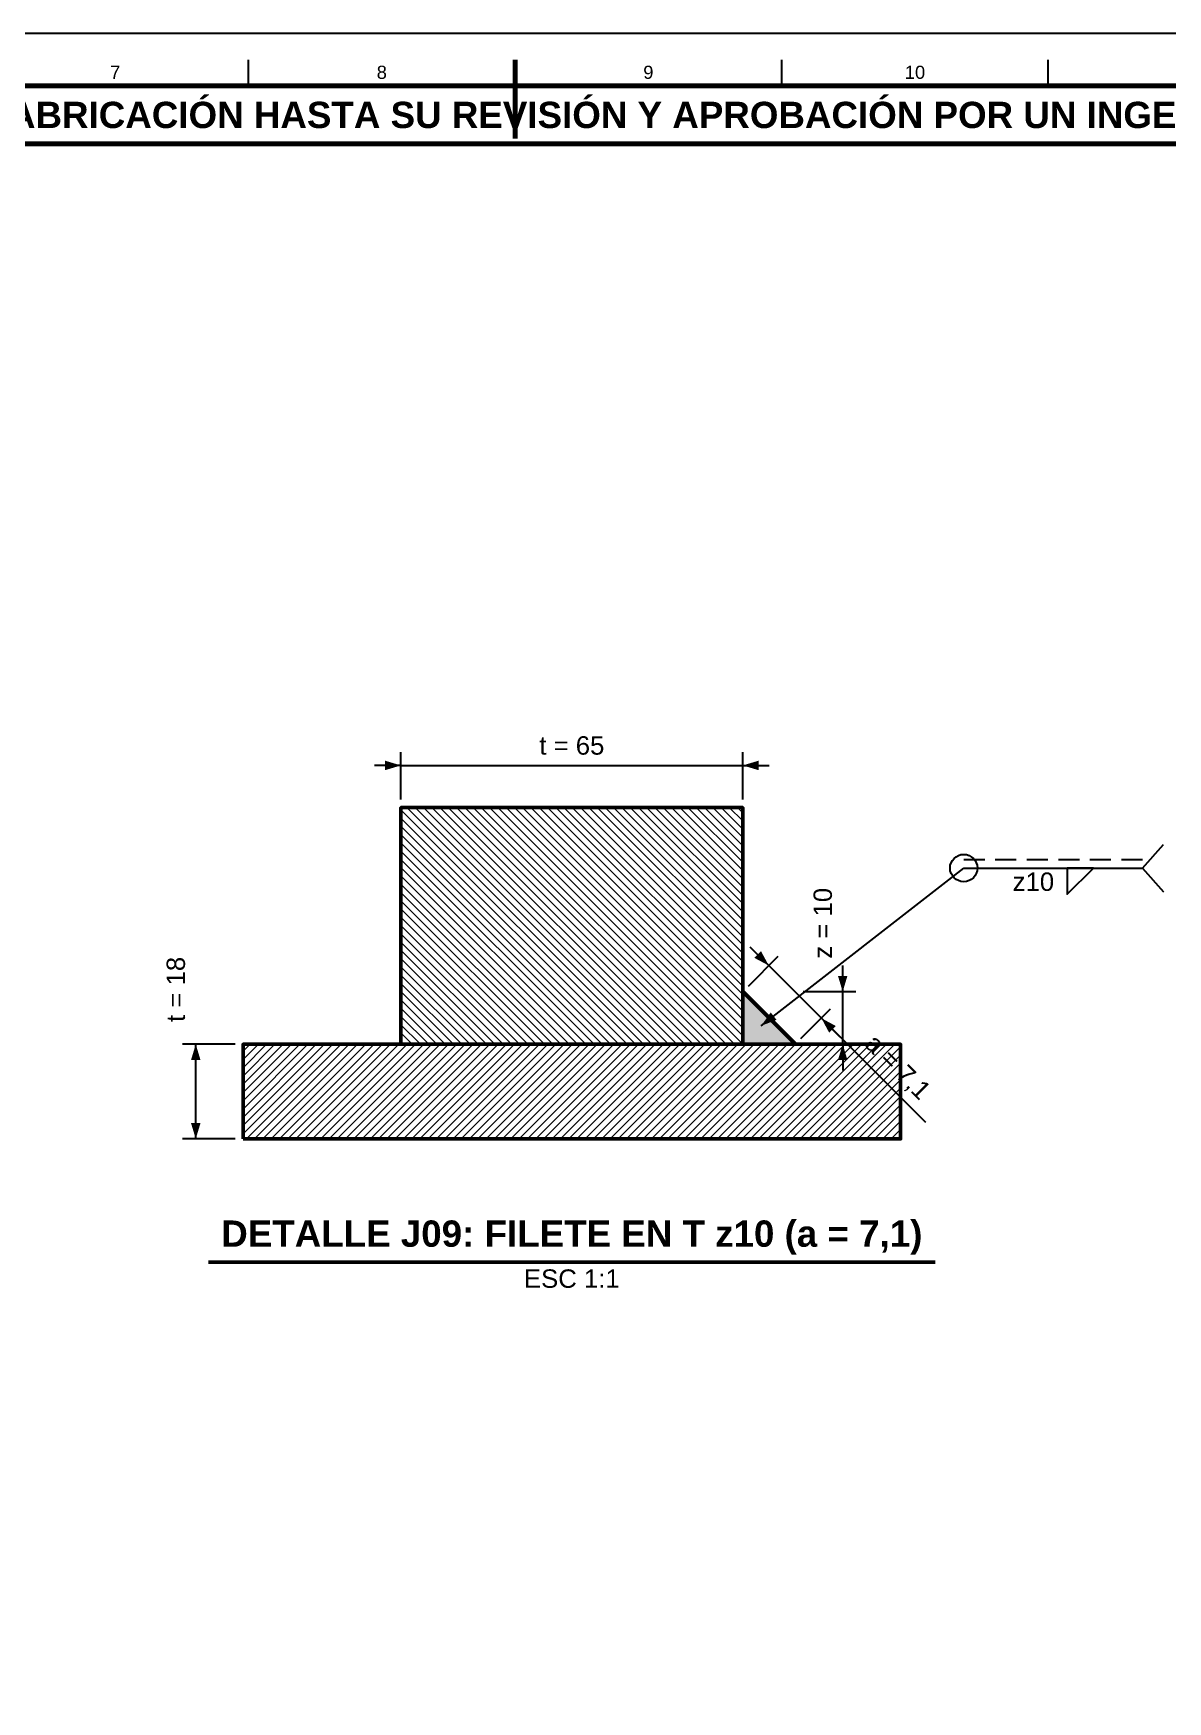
# Model space of a CAD drawing. Header units: millimetres. Extents: x 0 to 841, y 0 to 594.
# Drawn here: x 333.9 to 549.6, y 276.9 to 594 of the extents above; entities that cross this region are included whole.
import ezdxf
from ezdxf.enums import TextEntityAlignment as Align

# ---------------------------------------------------------------- set-up
doc = ezdxf.new("R2010")
doc.units = ezdxf.units.MM
doc.linetypes.add('OCULTO', pattern=[6, 4, -2])
for name, color, linetype, lineweight in [('ACH', 7, 'CONTINUOUS', 13), ('COTA', 7, 'CONTINUOUS', 25), ('FINA', 7, 'CONTINUOUS', 25), ('MARCO', 7, 'CONTINUOUS', 70), ('OCU', 7, 'OCULTO', 25), ('TXT', 7, 'CONTINUOUS', 25), ('VIS', 7, 'CONTINUOUS', 50)]:
    doc.layers.add(name, color=color, linetype=linetype, lineweight=lineweight)
doc.styles.add('STD', font='LiberationSans-Regular.ttf')
doc.styles.add('STDB', font='LiberationSans-Bold.ttf')

msp = doc.modelspace()

# ---------------------------------------------------------------- hatches: boundary and pattern name
at = {"layer": 'ACH'}
h = msp.add_hatch(dxfattribs=at)
h.set_pattern_fill('ANSI31', scale=0.35, angle=90)
h.paths.add_polyline_path([(403.79, 401.84), (468.79, 401.84), (468.79, 446.84), (403.79, 446.84)])
h = msp.add_hatch(color=7, dxfattribs=at)
h.dxf.hatch_style = 1
h.paths.add_polyline_path([(468.79, 401.84), (478.79, 401.84), (468.79, 411.84)])
h = msp.add_hatch(dxfattribs=at)
h.set_pattern_fill('ANSI31', scale=0.35)
h.paths.add_polyline_path([(373.79, 383.84), (498.79, 383.84), (498.79, 401.84), (373.79, 401.84)])

# ---------------------------------------------------------------- linework, layer by layer
at = {"layer": 'COTA'}
for p, q in [((403.79, 448.34), (403.79, 457.34)), ((468.79, 448.34), (468.79, 457.34)), ((403.79, 454.84), (398.79, 454.84)), ((403.79, 454.84), (468.79, 454.84)), ((468.79, 454.84), (473.79, 454.84)), ((544.79, 435.34), (548.79, 439.84)), ((472.29, 405.34), (510.79, 435.34)), ((510.79, 435.34), (544.79, 435.34)), ((544.79, 435.34), (548.79, 430.84)), ((473.74, 416.79), (470.2, 420.32)), ((469.85, 412.9), (475.5, 418.56)), ((473.74, 416.79), (483.74, 406.79)), ((487.79, 411.84), (487.79, 416.84)), ((480.29, 411.84), (490.29, 411.84)), ((487.79, 401.84), (487.79, 411.84)), ((479.85, 402.9), (485.5, 408.56)), ((483.74, 406.79), (487.27, 403.25)), ((483.74, 406.79), (503.52, 387)), ((372.29, 401.84), (362.29, 401.84)), ((364.79, 383.84), (364.79, 401.84)), ((480.29, 401.84), (490.29, 401.84)), ((487.79, 401.84), (487.79, 396.84)), ((372.29, 383.84), (362.29, 383.84))]:
    msp.add_line(p, q, dxfattribs=at)
msp.add_lwpolyline([(530.49, 435.34), (530.49, 430.34), (535.49, 435.34)], close=True, dxfattribs=at)
msp.add_circle((510.79, 435.34), 2.6, dxfattribs=at)
for points in [[(403.79, 454.84), (400.79, 455.74), (400.79, 453.94)], [(468.79, 454.84), (471.79, 453.94), (471.79, 455.74)], [(473.74, 416.79), (472.25, 419.54), (470.98, 418.27)], [(487.79, 411.84), (488.69, 414.84), (486.89, 414.84)], [(472.29, 405.34), (475.21, 406.47), (474.1, 407.89)], [(483.74, 406.79), (485.22, 404.03), (486.49, 405.3)], [(364.79, 401.84), (363.89, 398.84), (365.69, 398.84)], [(487.79, 401.84), (486.89, 398.84), (488.69, 398.84)], [(364.79, 383.84), (365.69, 386.84), (363.89, 386.84)]]:
    msp.add_solid(points, dxfattribs=at)
at = {"layer": 'FINA'}
for p, q in [((374.81, 584), (374.81, 589)), ((425.5, 584), (425.5, 589)), ((476.19, 584), (476.19, 589)), ((526.88, 584), (526.88, 589))]:
    msp.add_line(p, q, dxfattribs=at)
msp.add_lwpolyline([(0, 0), (841, 0), (841, 594), (0, 594)], close=True, dxfattribs=at)
at = {"layer": 'MARCO'}
msp.add_line((425.5, 589), (425.5, 574), dxfattribs=at)
for points in [[(20, 10), (831, 10), (831, 584), (20, 584)], [(20, 573), (831, 573), (831, 584), (20, 584)]]:
    msp.add_lwpolyline(points, close=True, dxfattribs=at)
at = {"layer": 'OCU'}
msp.add_line((510.79, 436.94), (544.79, 436.94), dxfattribs=at)
at = {"layer": 'VIS'}
msp.add_line((367.19, 360.44), (505.38, 360.44), dxfattribs=at)
for points in [[(403.79, 401.84), (468.79, 401.84), (468.79, 446.84), (403.79, 446.84)], [(468.79, 401.84), (478.79, 401.84), (468.79, 411.84)], [(468.79, 401.84), (478.79, 401.84), (468.79, 411.84)], [(373.79, 383.84), (498.79, 383.84), (498.79, 401.84), (373.79, 401.84)]]:
    msp.add_lwpolyline(points, close=True, dxfattribs=at)

# ---------------------------------------------------------------- texts
at = {"layer": 'TXT'}
for s, height, style, p in [('7', 2.5, 'STD', (349.47, 586.6)), ('8', 2.5, 'STD', (400.16, 586.6)), ('9', 2.5, 'STD', (450.84, 586.6)), ('10', 2.5, 'STD', (501.53, 586.6)), ('ESTOS PLANOS NO SON VÁLIDOS PARA FABRICACIÓN HASTA SU REVISIÓN Y APROBACIÓN POR UN INGENIERO CALCULISTA HABILITADO.', 5, 'STDB', (425.5, 578.5))]:
    msp.add_text(s, height=height, dxfattribs=dict(at, style=style)).set_placement(p, align=Align.MIDDLE_CENTER)
for s, height, style, p in [('t = 65', 3.5, 'STD', (436.29, 455.84)), ('DETALLE J09: FILETE EN T z10 (a = 7,1)', 5, 'STDB', (436.29, 361.84))]:
    msp.add_text(s, height=height, dxfattribs=dict(at, style=style)).set_placement(p, align=Align.BOTTOM_CENTER)
at = {"layer": 'TXT', "style": 'STD'}
msp.add_text('z10', height=3.5, dxfattribs=at).set_placement((527.99, 432.74), align=Align.MIDDLE_RIGHT)
for s, rotation, p in [('z = 10', 90, (486.79, 424.84)), ('t = 18', 90, (363.79, 412.27)), ('a = 7,1', -45, (496.36, 395.58))]:
    msp.add_text(s, height=3.5, rotation=rotation, dxfattribs=at).set_placement(p, align=Align.BOTTOM_CENTER)
msp.add_text('ESC 1:1', height=3.5, dxfattribs=at).set_placement((436.29, 359.04), align=Align.TOP_CENTER)

doc.saveas('drawing.dxf')
